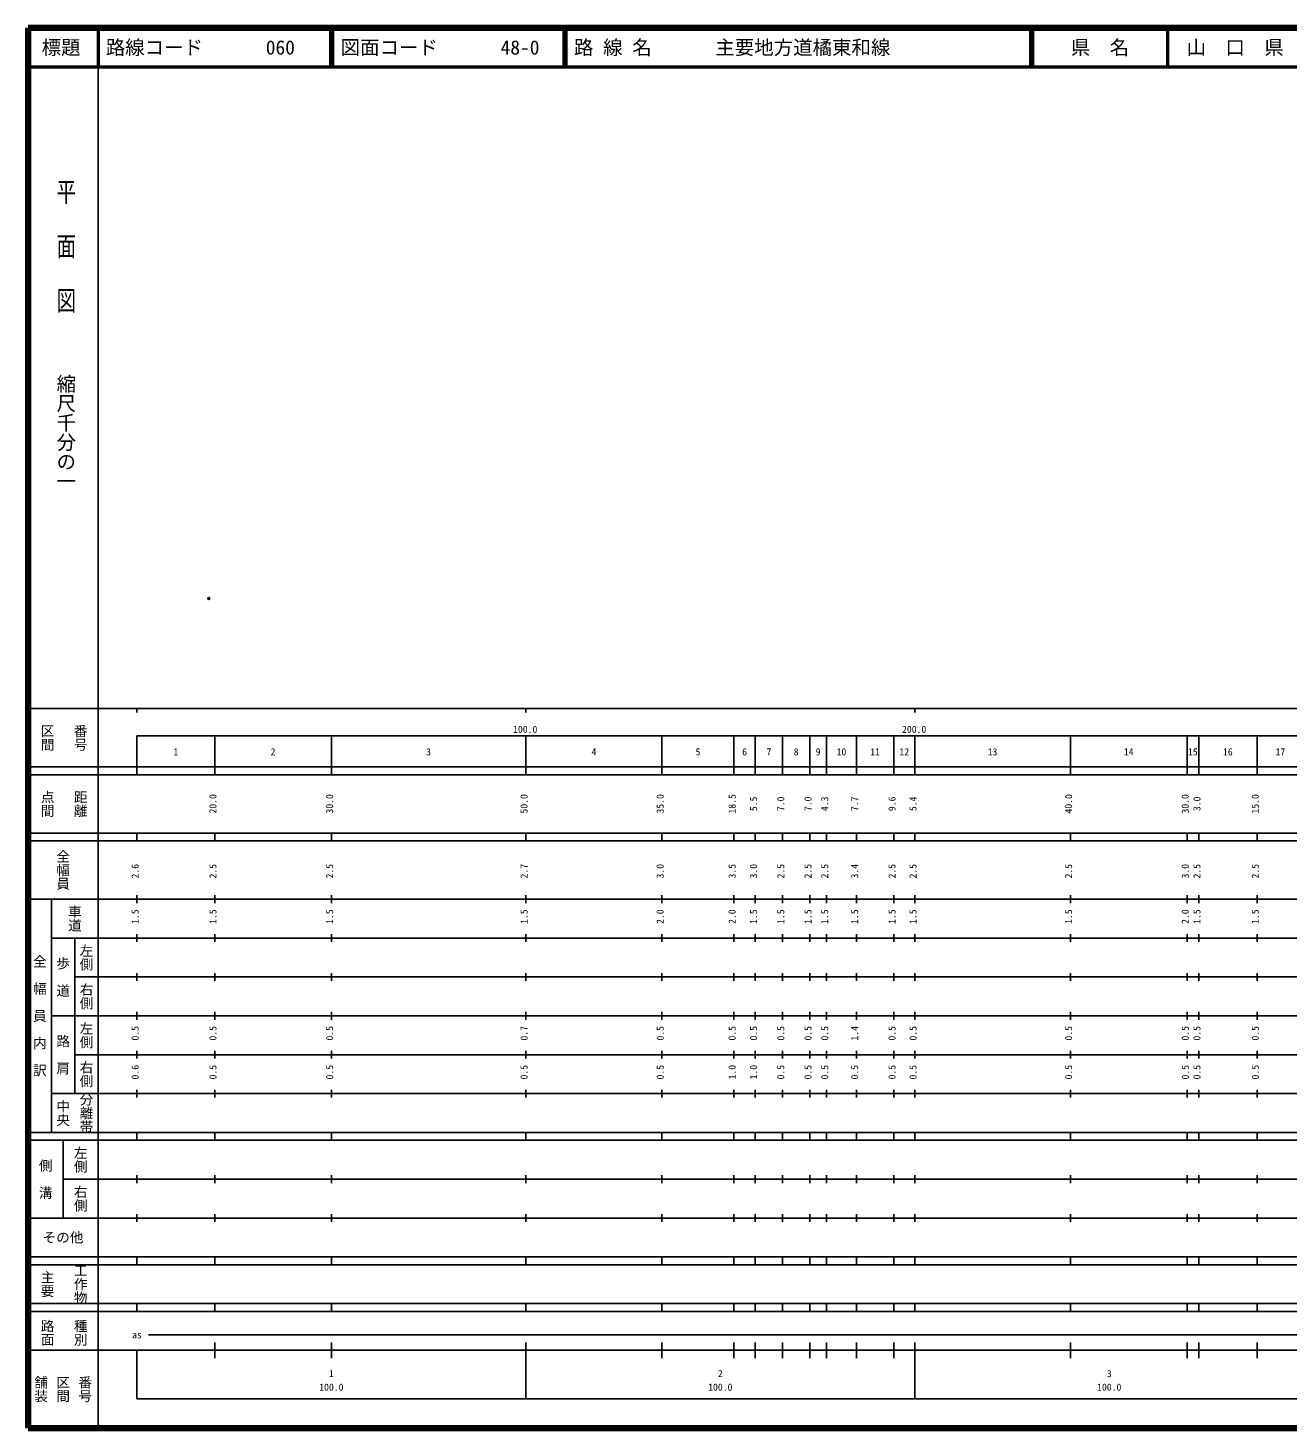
# Model space of a CAD drawing. Units: millimetres on the paper. Extents: x 40 to 680, y 20 to 380.
# Drawn here: x 40 to 364, y 20 to 380 of the extents above; entities that cross this region are included whole.
import ezdxf
from ezdxf.enums import TextEntityAlignment as Align

# ---------------------------------------------------------------- set-up
doc = ezdxf.new("R2010")
doc.units = ezdxf.units.MM
doc.header["$PDMODE"] = 32
doc.header["$PDSIZE"] = 0.5
doc.layers.add('M-OTRS', color=6, linetype='Continuous')
doc.layers.add('M-TTL-TXT', color=7, linetype='Continuous')
for name, color, linetype, lineweight in [('M-TTL', 2, 'Continuous', 140), ('M-TTL-BAND', 7, 'Continuous', 25), ('M-TTL-LINE', 7, 'Continuous', 50)]:
    doc.layers.add(name, color=color, linetype=linetype, lineweight=lineweight)
doc.styles.add('@ＭＳ ゴシック', font='')
doc.styles.add('ＭＳ ゴシック', font='')
doc.styles.get('@ＭＳ ゴシック').set_extended_font_data('@MS Gothic')
doc.styles.get('ＭＳ ゴシック').set_extended_font_data('MS Gothic')

msp = doc.modelspace()

# ---------------------------------------------------------------- linework, layer by layer
at = {"layer": 'M-OTRS'}
msp.add_point((86.517, 233.303), dxfattribs=at)
at = {"layer": 'M-TTL'}
for p, q in [((40, 380), (40, 20)), ((680, 380), (40, 380)), ((40, 20), (680, 20))]:
    msp.add_line(p, q, dxfattribs=at)
at = {"layer": 'M-TTL-BAND'}
for p, q in [((58, 370), (58, 20)), ((40, 205), (579, 205)), ((68, 205), (68, 204)), ((168, 205), (168, 204)), ((268, 205), (268, 204)), ((68, 198), (579, 198)), ((68, 198), (68, 188)), ((88, 188), (88, 198)), ((118, 188), (118, 198)), ((168, 188), (168, 198)), ((203, 188), (203, 198)), ((221.5, 188), (221.5, 198)), ((227, 188), (227, 198)), ((234, 188), (234, 198)), ((241, 188), (241, 198)), ((245.3, 188), (245.3, 198)), ((253, 188), (253, 198)), ((262.6, 188), (262.6, 198)), ((268, 188), (268, 198)), ((308, 188), (308, 198)), ((338, 188), (338, 198)), ((341, 188), (341, 198)), ((356, 188), (356, 198)), ((40, 190), (579, 190)), ((40, 188), (579, 188)), ((40, 173), (579, 173)), ((68, 171), (68, 173)), ((88, 171), (88, 173)), ((118, 171), (118, 173)), ((168, 171), (168, 173)), ((203, 171), (203, 173)), ((221.5, 171), (221.5, 173)), ((227, 171), (227, 173)), ((234, 171), (234, 173)), ((241, 171), (241, 173)), ((245.3, 171), (245.3, 173)), ((253, 171), (253, 173)), ((262.6, 171), (262.6, 173)), ((268, 171), (268, 173)), ((308, 171), (308, 173)), ((338, 171), (338, 173)), ((341, 171), (341, 173)), ((356, 171), (356, 173)), ((40, 171), (579, 171)), ((40, 156), (579, 156)), ((46, 96), (46, 156)), ((68, 155), (68, 157)), ((88, 155), (88, 157)), ((118, 155), (118, 157)), ((168, 155), (168, 157)), ((203, 155), (203, 157)), ((221.5, 155), (221.5, 157)), ((227, 155), (227, 157)), ((234, 155), (234, 157)), ((241, 155), (241, 157)), ((245.3, 155), (245.3, 157)), ((253, 155), (253, 157)), ((262.6, 155), (262.6, 157)), ((268, 155), (268, 157)), ((308, 155), (308, 157)), ((338, 155), (338, 157)), ((341, 155), (341, 157)), ((356, 155), (356, 157)), ((46, 146), (579, 146)), ((52, 146), (52, 106)), ((68, 145), (68, 147)), ((88, 145), (88, 147)), ((118, 145), (118, 147)), ((168, 145), (168, 147)), ((203, 145), (203, 147)), ((221.5, 145), (221.5, 147)), ((227, 145), (227, 147)), ((234, 145), (234, 147)), ((241, 145), (241, 147)), ((245.3, 145), (245.3, 147)), ((253, 145), (253, 147)), ((262.6, 145), (262.6, 147)), ((268, 145), (268, 147)), ((308, 145), (308, 147)), ((338, 145), (338, 147)), ((341, 145), (341, 147)), ((356, 145), (356, 147)), ((68, 135), (68, 137)), ((88, 135), (88, 137)), ((118, 135), (118, 137)), ((168, 135), (168, 137)), ((203, 135), (203, 137)), ((221.5, 135), (221.5, 137)), ((227, 135), (227, 137)), ((234, 135), (234, 137)), ((241, 135), (241, 137)), ((245.3, 135), (245.3, 137)), ((253, 135), (253, 137)), ((262.6, 135), (262.6, 137)), ((268, 135), (268, 137)), ((308, 135), (308, 137)), ((338, 135), (338, 137)), ((341, 135), (341, 137)), ((356, 135), (356, 137)), ((52, 136), (579, 136)), ((46, 126), (579, 126)), ((68, 125), (68, 127)), ((88, 125), (88, 127)), ((118, 125), (118, 127)), ((168, 125), (168, 127)), ((203, 125), (203, 127)), ((221.5, 125), (221.5, 127)), ((227, 125), (227, 127)), ((234, 125), (234, 127)), ((241, 125), (241, 127)), ((245.3, 125), (245.3, 127)), ((253, 125), (253, 127)), ((262.6, 125), (262.6, 127)), ((268, 125), (268, 127)), ((308, 125), (308, 127)), ((338, 125), (338, 127)), ((341, 125), (341, 127)), ((356, 125), (356, 127)), ((52, 116), (579, 116)), ((68, 115), (68, 117)), ((88, 115), (88, 117)), ((118, 115), (118, 117)), ((168, 115), (168, 117)), ((203, 115), (203, 117)), ((221.5, 115), (221.5, 117)), ((227, 115), (227, 117)), ((234, 115), (234, 117)), ((241, 115), (241, 117)), ((245.3, 115), (245.3, 117)), ((253, 115), (253, 117)), ((262.6, 115), (262.6, 117)), ((268, 115), (268, 117)), ((308, 115), (308, 117)), ((338, 115), (338, 117)), ((341, 115), (341, 117)), ((356, 115), (356, 117)), ((46, 106), (579, 106)), ((68, 105), (68, 107)), ((88, 105), (88, 107)), ((118, 105), (118, 107)), ((168, 105), (168, 107)), ((203, 105), (203, 107)), ((221.5, 105), (221.5, 107)), ((227, 105), (227, 107)), ((234, 105), (234, 107)), ((241, 105), (241, 107)), ((245.3, 105), (245.3, 107)), ((253, 105), (253, 107)), ((262.6, 105), (262.6, 107)), ((268, 105), (268, 107)), ((308, 105), (308, 107)), ((338, 105), (338, 107)), ((341, 105), (341, 107)), ((356, 105), (356, 107)), ((40, 96), (579, 96)), ((40, 94), (579, 94)), ((49, 94), (49, 74)), ((68, 94), (68, 96)), ((88, 94), (88, 96)), ((118, 94), (118, 96)), ((168, 94), (168, 96)), ((203, 94), (203, 96)), ((221.5, 94), (221.5, 96)), ((227, 94), (227, 96)), ((234, 94), (234, 96)), ((241, 94), (241, 96)), ((245.3, 94), (245.3, 96)), ((253, 94), (253, 96)), ((262.6, 94), (262.6, 96)), ((268, 94), (268, 96)), ((308, 94), (308, 96)), ((338, 94), (338, 96)), ((341, 94), (341, 96)), ((356, 94), (356, 96)), ((49, 84), (579, 84)), ((68, 83), (68, 85)), ((88, 83), (88, 85)), ((118, 83), (118, 85)), ((168, 83), (168, 85)), ((203, 83), (203, 85)), ((221.5, 83), (221.5, 85)), ((227, 83), (227, 85)), ((234, 83), (234, 85)), ((241, 83), (241, 85)), ((245.3, 83), (245.3, 85)), ((253, 83), (253, 85)), ((262.6, 83), (262.6, 85)), ((268, 83), (268, 85)), ((308, 83), (308, 85)), ((338, 83), (338, 85)), ((341, 83), (341, 85)), ((356, 83), (356, 85)), ((40, 74), (579, 74)), ((68, 73), (68, 75)), ((88, 73), (88, 75)), ((118, 73), (118, 75)), ((168, 73), (168, 75)), ((203, 73), (203, 75)), ((221.5, 73), (221.5, 75)), ((227, 73), (227, 75)), ((234, 73), (234, 75)), ((241, 73), (241, 75)), ((245.3, 73), (245.3, 75)), ((253, 73), (253, 75)), ((262.6, 73), (262.6, 75)), ((268, 73), (268, 75)), ((308, 73), (308, 75)), ((338, 73), (338, 75)), ((341, 73), (341, 75)), ((356, 73), (356, 75)), ((40, 64), (579, 64)), ((40, 62), (579, 62)), ((68, 62), (68, 64)), ((88, 62), (88, 64)), ((118, 62), (118, 64)), ((168, 62), (168, 64)), ((203, 62), (203, 64)), ((221.5, 62), (221.5, 64)), ((227, 62), (227, 64)), ((234, 62), (234, 64)), ((241, 62), (241, 64)), ((245.3, 62), (245.3, 64)), ((253, 62), (253, 64)), ((262.6, 62), (262.6, 64)), ((268, 62), (268, 64)), ((308, 62), (308, 64)), ((338, 62), (338, 64)), ((341, 62), (341, 64)), ((356, 62), (356, 64)), ((40, 52), (579, 52)), ((68, 50), (68, 52)), ((88, 50), (88, 52)), ((118, 50), (118, 52)), ((168, 50), (168, 52)), ((203, 50), (203, 52)), ((221.5, 50), (221.5, 52)), ((227, 50), (227, 52)), ((234, 50), (234, 52)), ((241, 50), (241, 52)), ((245.3, 50), (245.3, 52)), ((253, 50), (253, 52)), ((262.6, 50), (262.6, 52)), ((268, 50), (268, 52)), ((308, 50), (308, 52)), ((338, 50), (338, 52)), ((341, 50), (341, 52)), ((356, 50), (356, 52)), ((40, 50), (579, 50)), ((71, 44), (565, 44)), ((40, 40), (579, 40)), ((68, 40), (68, 27.5)), ((88, 38), (88, 42)), ((118, 38), (118, 42)), ((168, 27.5), (168, 42)), ((203, 38), (203, 42)), ((221.5, 38), (221.5, 42)), ((227, 38), (227, 42)), ((234, 38), (234, 42)), ((241, 38), (241, 42)), ((245.3, 38), (245.3, 42)), ((253, 38), (253, 42)), ((262.6, 38), (262.6, 42)), ((268, 27.5), (268, 42)), ((308, 38), (308, 42)), ((338, 38), (338, 42)), ((341, 38), (341, 42)), ((356, 38), (356, 42)), ((68, 27.5), (579, 27.5))]:
    msp.add_line(p, q, dxfattribs=at)
at = {"layer": 'M-TTL-LINE'}
for p, q in [((58, 380), (58, 370)), ((117.75, 380), (117.75, 370)), ((118.25, 380), (118.25, 370)), ((177.75, 380), (177.75, 370)), ((178.25, 380), (178.25, 370)), ((297.75, 380), (297.75, 370)), ((298.25, 380), (298.25, 370)), ((333, 380), (333, 370)), ((40, 370), (680, 370))]:
    msp.add_line(p, q, dxfattribs=at)

# ---------------------------------------------------------------- texts
at = {"layer": 'M-TTL-BAND', "style": '@ＭＳ ゴシック', "width": 1.4}
msp.add_text('平  面  図', height=3.666, rotation=270, dxfattribs=at).set_placement((49.777, 306.475), align=Align.MIDDLE_RIGHT)
at = {"layer": 'M-TTL-BAND', "style": '@ＭＳ ゴシック'}
msp.add_text('縮尺千分の一', height=3.666, rotation=270, dxfattribs=at).set_placement((49.777, 261.03), align=Align.MIDDLE_RIGHT)
for s, p in [('区間', (45, 197.5)), ('番号', (53.5, 197.5)), ('点間', (45, 180.5)), ('距離', (53.5, 180.5)), ('全幅員', (49, 163.5)), ('車道', (52, 151)), ('左側', (55, 141)), ('全\u3000幅\u3000員\u3000内\u3000訳', (43, 126)), ('歩\u3000道', (49, 136)), ('右側', (55, 131)), ('左側', (55, 121)), ('路\u3000肩', (49, 116)), ('右側', (55, 111)), ('分離帯', (55, 101)), ('中央', (49, 101)), ('左側', (53.5, 89)), ('側\u3000溝', (44.5, 84)), ('右側', (53.5, 79)), ('工作物', (53.5, 57)), ('主要', (45, 57)), ('路面', (45, 44.5)), ('種別', (53.5, 44.5)), ('舗装', (43.333, 30)), ('区間', (49, 30)), ('番号', (54.667, 30))]:
    msp.add_text(s, height=2.566, rotation=270, dxfattribs=at).set_placement(p, align=Align.MIDDLE_CENTER)
at = {"layer": 'M-TTL-BAND', "style": 'ＭＳ ゴシック'}
for s, p in [('100.0', (167.844, 198.195)), ('200.0', (267.844, 198.195)), ('1', (78, 192.405)), ('2', (103, 192.405)), ('3', (143, 192.405)), ('4', (185.5, 192.405)), ('5', (212.25, 192.405)), ('6', (224.25, 192.405)), ('7', (230.5, 192.405)), ('8', (237.5, 192.405)), ('9', (243.15, 192.405)), ('10', (249.15, 192.405)), ('11', (257.8, 192.405)), ('12', (265.3, 192.405)), ('13', (288, 192.405)), ('14', (323, 192.405)), ('15', (339.5, 192.405)), ('16', (348.5, 192.405)), ('17', (362, 192.405)), ('as', (68, 42.5)), ('1', (118, 32.523)), ('2', (218, 32.523)), ('3', (318, 32.523)), ('100.0', (118, 29.033)), ('100.0', (218, 29.033)), ('100.0', (318, 29.033))]:
    msp.add_text(s, height=1.833, dxfattribs=at).set_placement(p, align=Align.BOTTOM_CENTER)
for s, p in [('20.0', (89, 180.5)), ('30.0', (119, 180.5)), ('50.0', (169, 180.5)), ('35.0', (204, 180.5)), ('18.5', (222.5, 180.5)), ('5.5', (228, 180.5)), ('7.0', (235, 180.5)), ('7.0', (242, 180.5)), ('4.3', (246.3, 180.5)), ('7.7', (254, 180.5)), ('9.6', (263.6, 180.5)), ('5.4', (269, 180.5)), ('40.0', (309, 180.5)), ('30.0', (339, 180.5)), ('3.0', (342, 180.5)), ('15.0', (357, 180.5)), ('2.6', (69, 163.174)), ('2.5', (89, 163.174)), ('2.5', (119, 163.174)), ('2.7', (169, 163.174)), ('3.0', (204, 163.174)), ('3.5', (222.5, 163.174)), ('3.0', (228, 163.174)), ('2.5', (235, 163.174)), ('2.5', (242, 163.174)), ('2.5', (246.3, 163.174)), ('3.4', (254, 163.174)), ('2.5', (263.6, 163.174)), ('2.5', (269, 163.174)), ('2.5', (309, 163.174)), ('3.0', (339, 163.174)), ('2.5', (342, 163.174)), ('2.5', (357, 163.174)), ('1.5', (69, 151.5)), ('1.5', (89, 151.5)), ('1.5', (119, 151.5)), ('1.5', (169, 151.5)), ('2.0', (204, 151.5)), ('2.0', (222.5, 151.5)), ('1.5', (228, 151.5)), ('1.5', (235, 151.5)), ('1.5', (242, 151.5)), ('1.5', (246.3, 151.5)), ('1.5', (254, 151.5)), ('1.5', (263.6, 151.5)), ('1.5', (269, 151.5)), ('1.5', (309, 151.5)), ('2.0', (339, 151.5)), ('1.5', (342, 151.5)), ('1.5', (357, 151.5)), ('0.5', (69, 121.5)), ('0.5', (89, 121.5)), ('0.5', (119, 121.5)), ('0.7', (169, 121.5)), ('0.5', (204, 121.5)), ('0.5', (222.5, 121.5)), ('0.5', (228, 121.5)), ('0.5', (235, 121.5)), ('0.5', (242, 121.5)), ('0.5', (246.3, 121.5)), ('1.4', (254, 121.5)), ('0.5', (263.6, 121.5)), ('0.5', (269, 121.5)), ('0.5', (309, 121.5)), ('0.5', (339, 121.5)), ('0.5', (342, 121.5)), ('0.5', (357, 121.5)), ('0.6', (69, 111.5)), ('0.5', (89, 111.5)), ('0.5', (119, 111.5)), ('0.5', (169, 111.5)), ('0.5', (204, 111.5)), ('1.0', (222.5, 111.5)), ('1.0', (228, 111.5)), ('0.5', (235, 111.5)), ('0.5', (242, 111.5)), ('0.5', (246.3, 111.5)), ('0.5', (254, 111.5)), ('0.5', (263.6, 111.5)), ('0.5', (269, 111.5)), ('0.5', (309, 111.5)), ('0.5', (339, 111.5)), ('0.5', (342, 111.5)), ('0.5', (357, 111.5))]:
    msp.add_text(s, height=1.833, rotation=90, dxfattribs=at).set_placement(p, align=Align.BOTTOM_CENTER)
msp.add_text('その他', height=2.566, dxfattribs=at).set_placement((49, 69), align=Align.MIDDLE_CENTER)
at = {"layer": 'M-TTL-TXT', "style": 'ＭＳ ゴシック'}
for s, p in [('標題', (48.5, 375)), ('県\u3000名', (315.625, 375)), ('山\u3000口\u3000県', (350.375, 375))]:
    msp.add_text(s, height=3.666, dxfattribs=at).set_placement(p, align=Align.MIDDLE_CENTER)
for s, p in [('路線コード', (60, 375)), ('060', (101.142, 375)), ('図面コード', (120.38, 375)), ('48-0', (161.521, 375)), ('路 線 名', (180.38, 375)), ('主要地方道橘東和線', (216.734, 375))]:
    msp.add_text(s, height=3.666, dxfattribs=at).set_placement(p, align=Align.MIDDLE_LEFT)

doc.saveas('drawing.dxf')
